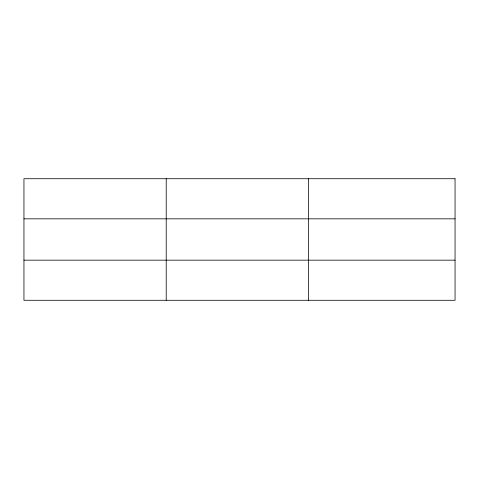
<?xml version="1.0" encoding="UTF-8"?>
<svg xmlns="http://www.w3.org/2000/svg" width="479" height="479" viewBox="0 0 479 479"><rect width="100%" height="100%" fill="white"/><g stroke="black" fill="none" stroke-linecap="round" stroke-linejoin="round"><path stroke-width="0.72" d="M166.213 178.721L166.213 300.279M308.476 178.721L308.476 300.279M23.95 218.837L455.05 218.837M23.95 260.163L455.05 260.163M455.05 178.721L455.05 300.279L23.95 300.279L23.95 178.721L455.05 178.721"/></g></svg>
